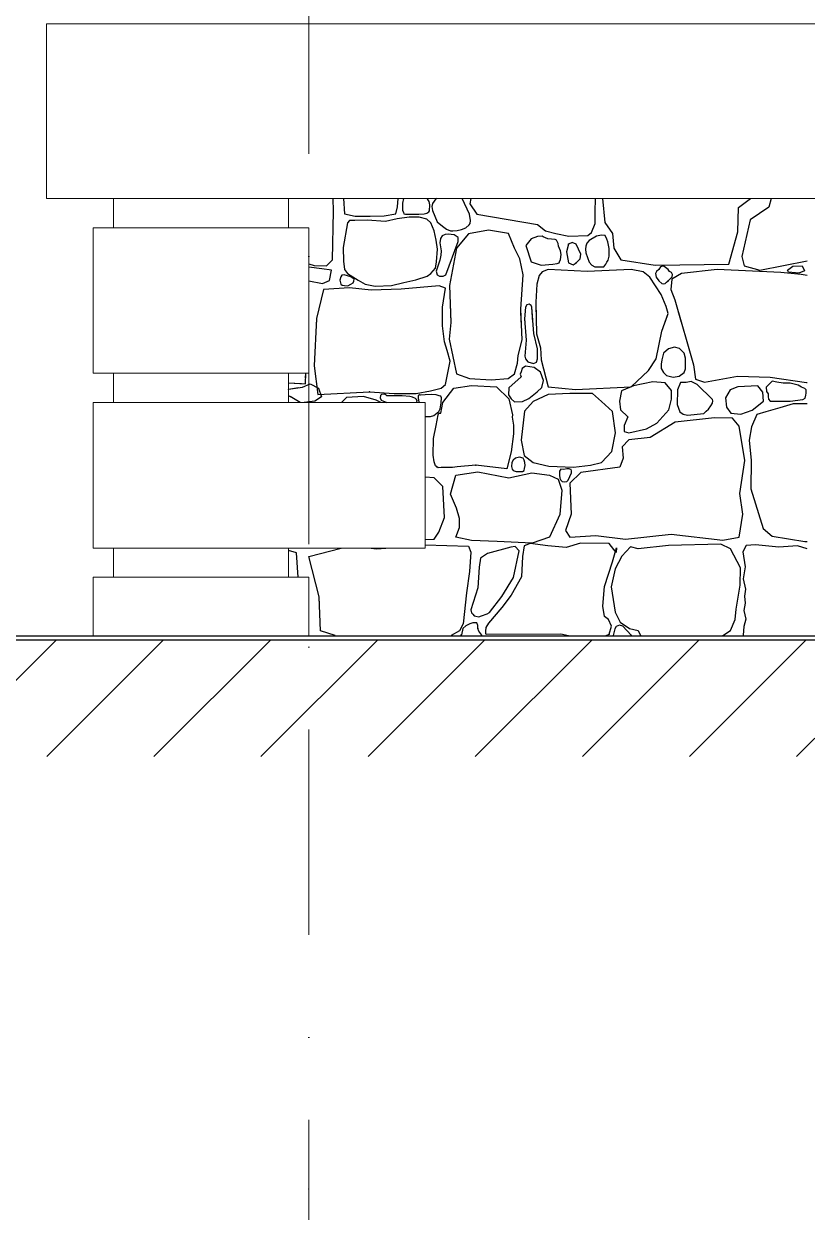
# Model space of a CAD drawing. Header units: feet. Extents: x -10410 to 374725, y -46422 to 88923.
# Drawn here: x 203711 to 205055, y -184 to 1856 of the extents above; entities that cross this region are included whole.
import ezdxf

# ---------------------------------------------------------------- set-up
doc = ezdxf.new("R2010")
doc.units = ezdxf.units.FT
doc.header["$MEASUREMENT"] = 0
doc.linetypes.add('Штрихпунктирная', pattern=[670.277762, 352.777767, -176.388884, 0, -141.111112])
for name, color, linetype, lineweight, true_color in [('2D - Общий_Ном._пера__118', 7, 'Continuous', 5, 0x573938), ('Конструктив - Стены Несущие_Ном._пера__87', 7, 'Continuous', 25, 0x6a6a6a), ('Местность - Рельеф_Ном._пера__93', 7, 'Continuous', 25, 0xa2a233), ('Элемент Модели - Оси_Ном._пера__94', 7, 'Continuous', 5, 0xdc4f00)]:
    doc.layers.add(name, color=color, linetype=linetype, lineweight=lineweight, true_color=true_color)
doc.layers.add('Интерьер - Мебель_Ном._пера__7', color=7, linetype='Continuous', lineweight=20)
doc.layers.add('Конструктив - Перекрытия_Ном._пера__1', color=7, linetype='Continuous', lineweight=20)

# ---------------------------------------------------------------- blocks, each defined once
blk = doc.blocks.new('*X14')
at = {"layer": 'Конструктив - Стены Несущие_Ном._пера__87', "linetype": 'Continuous'}
for p, q in [((204242, 1534.5), (204241.6, 1556.2)), ((204259.1, 1556.2), (204261.3, 1530)), ((204351.9, 1542), (204353, 1556.2)), ((204362.1, 1556.2), (204360.6, 1548.4)), ((204403.8, 1554.3), (204402.5, 1556.2)), ((204406.5, 1551.2), (204403.8, 1554.3)), ((204407.5, 1545.2), (204406.5, 1551.2)), ((204417.6, 1555.8), (204412.3, 1547.7)), ((204418.8, 1556.2), (204417.6, 1555.8)), ((204475.7, 1529.2), (204462.9, 1556.2)), ((204477.9, 1556.2), (204476, 1547.1)), ((204691.4, 1533.6), (204691.7, 1556.2)), ((204703.9, 1556.2), (204708.1, 1515.2)), ((204937, 1540.9), (204957.7, 1556.2)), ((204993.2, 1556.2), (204989.5, 1541.4)), ((204240.6, 1451), (204242, 1534.5)), ((204349.1, 1530), (204351.9, 1542)), ((204360.6, 1548.4), (204360.5, 1536.3)), ((204360.5, 1536.3), (204362, 1532.1)), ((204362, 1532.1), (204363, 1529.7)), ((204397.9, 1530), (204402.3, 1531)), ((204402.3, 1531), (204405.5, 1533.4)), ((204405.5, 1533.4), (204406.7, 1535.4)), ((204406.7, 1535.4), (204407.5, 1545.2)), ((204412.3, 1547.7), (204411.1, 1542.3)), ((204411.1, 1542.3), (204412, 1535.6)), ((204412, 1535.6), (204420.3, 1516.4)), ((204476, 1547.1), (204488.2, 1529.3)), ((204691, 1513.5), (204691.4, 1533.6)), ((204936, 1499.1), (204937, 1540.9)), ((204989.5, 1541.4), (204957.3, 1519.9)), ((204266.1, 1514.3), (204258.8, 1472.4)), ((204261.3, 1530), (204279.6, 1525.9)), ((204269.8, 1518.5), (204266.1, 1514.3)), ((204278.8, 1518.8), (204269.8, 1518.5)), ((204299.7, 1519.1), (204278.8, 1518.8)), ((204279.6, 1525.9), (204305.1, 1526.2)), ((204331.5, 1517.1), (204299.7, 1519.1)), ((204305.1, 1526.2), (204329.2, 1526.3)), ((204329.2, 1526.3), (204349.1, 1530)), ((204351.5, 1521.5), (204331.5, 1517.1)), ((204371.8, 1524.3), (204351.5, 1521.5)), ((204363, 1529.7), (204366, 1529.2)), ((204366, 1529.2), (204388.6, 1529.2)), ((204388.9, 1524), (204371.8, 1524.3)), ((204388.6, 1529.2), (204397.9, 1530)), ((204402.1, 1521.1), (204388.9, 1524)), ((204409.3, 1514.3), (204402.1, 1521.1)), ((204415.1, 1500.6), (204409.3, 1514.3)), ((204420.3, 1516.4), (204429.1, 1508.8)), ((204469, 1506), (204475, 1511)), ((204475, 1511), (204476.8, 1513.6)), ((204477.4, 1518.3), (204475.7, 1529.2)), ((204476.8, 1513.6), (204477.4, 1518.3)), ((204488.2, 1529.3), (204592.2, 1511.6)), ((204592.2, 1511.6), (204605.9, 1500.7)), ((204684.9, 1497.7), (204691, 1513.5)), ((204708.1, 1515.2), (204721, 1496.1)), ((204957.3, 1519.9), (204943.2, 1456.7)), ((204418.5, 1484.6), (204415.1, 1500.6)), ((204428.7, 1492.2), (204425.6, 1487.9)), ((204434, 1494.4), (204428.7, 1492.2)), ((204429.1, 1508.8), (204436.1, 1503.4)), ((204438.7, 1495), (204434, 1494.4)), ((204436.1, 1503.4), (204442.9, 1500.9)), ((204449.3, 1493.8), (204438.7, 1495)), ((204442.9, 1500.9), (204447.1, 1500.6)), ((204447.1, 1500.6), (204454.3, 1501.1)), ((204456.1, 1489.4), (204449.3, 1493.8)), ((204473.6, 1495.4), (204453, 1471.1)), ((204454.3, 1501.1), (204461.9, 1502.9)), ((204456.3, 1486.5), (204456.1, 1489.4)), ((204461.9, 1502.9), (204469, 1506)), ((204508.2, 1501.8), (204473.6, 1495.4)), ((204542.4, 1496.3), (204508.2, 1501.8)), ((204552.6, 1471.1), (204542.4, 1496.3)), ((204592.1, 1490.8), (204581.6, 1487.2)), ((204600.1, 1491.4), (204592.1, 1490.8)), ((204601.8, 1490.6), (204600.1, 1491.4)), ((204609.8, 1487.2), (204601.8, 1490.6)), ((204605.9, 1500.7), (204623.7, 1496.5)), ((204623.7, 1496.5), (204645.8, 1491.5)), ((204645.8, 1491.5), (204678.9, 1492.6)), ((204678.9, 1492.6), (204684.9, 1497.7)), ((204693.6, 1491.4), (204680.9, 1484)), ((204702.3, 1493.4), (204693.6, 1491.4)), ((204708.6, 1492.5), (204702.3, 1493.4)), ((204711.1, 1486.4), (204708.6, 1492.5)), ((204721, 1496.1), (204723.5, 1471.1)), ((204920.4, 1443.6), (204936, 1499.1)), ((204258.8, 1472.4), (204259.1, 1448.6)), ((204420.4, 1469.4), (204418.5, 1484.6)), ((204418.8, 1447.3), (204420.4, 1469.4)), ((204425.6, 1487.9), (204424.9, 1480.2)), ((204424.9, 1480.2), (204427.2, 1466.2)), ((204435.2, 1425.3), (204455.9, 1482.3)), ((204453, 1471.1), (204441.4, 1406.7)), ((204455.9, 1482.3), (204456.3, 1486.5)), ((204561.7, 1452.5), (204552.6, 1471.1)), ((204581.6, 1487.2), (204572.4, 1475.5)), ((204572.4, 1475.5), (204581.6, 1447.8)), ((204622.7, 1485.7), (204609.8, 1487.2)), ((204625.1, 1484.5), (204622.7, 1485.7)), ((204627.5, 1479), (204625.1, 1484.5)), ((204628.4, 1474.3), (204627.5, 1479)), ((204631.5, 1466.2), (204628.4, 1474.3)), ((204645.5, 1477.8), (204642.2, 1464.6)), ((204651.5, 1481), (204645.5, 1477.8)), ((204658.6, 1477.8), (204651.5, 1481)), ((204666.5, 1460.9), (204658.6, 1477.8)), ((204675.2, 1474.3), (204674.5, 1469.1)), ((204674.5, 1469.1), (204675.4, 1463.2)), ((204676.8, 1479.7), (204675.2, 1474.3)), ((204680.9, 1484), (204676.8, 1479.7)), ((204712.9, 1481.8), (204711.1, 1486.4)), ((204715, 1470.5), (204712.9, 1481.8)), ((204715.5, 1457.2), (204715, 1470.5)), ((204723.5, 1471.1), (204735.1, 1450.8)), ((204230.2, 1440.6), (204240.6, 1451)), ((204259.1, 1448.6), (204261.1, 1434.7)), ((204424.5, 1450.2), (204418.4, 1431.4)), ((204426.1, 1458.8), (204424.5, 1450.2)), ((204427.2, 1466.2), (204426.1, 1458.8)), ((204567.4, 1425.3), (204561.7, 1452.5)), ((204630.3, 1447.8), (204631.8, 1451.8)), ((204633.1, 1460.2), (204631.5, 1466.2)), ((204631.8, 1451.8), (204633.1, 1460.2)), ((204642.2, 1464.6), (204645.5, 1445.6)), ((204658.6, 1445.6), (204665.3, 1453)), ((204665.3, 1453), (204666.5, 1460.9)), ((204675.4, 1463.2), (204680.9, 1446.8)), ((204711.1, 1446.8), (204713.3, 1450.6)), ((204713.3, 1450.6), (204715.5, 1457.2)), ((204735.1, 1450.8), (204794.3, 1441.6)), ((204943.2, 1456.7), (204946.9, 1440.6)), ((204974.1, 1433.2), (205055.2, 1449.4)), ((204199.7, 1444.2), (204208.9, 1441.1)), ((204222.3, 1435.3), (204199.7, 1438.5)), ((204208.9, 1441.1), (204230.2, 1440.6)), ((204238.8, 1433.5), (204222.3, 1435.3)), ((204235, 1415.6), (204238.8, 1433.5)), ((204261.1, 1434.7), (204266.1, 1427.8)), ((204409.3, 1427.8), (204417.2, 1436.8)), ((204417.2, 1436.8), (204418.8, 1447.3)), ((204418.4, 1431.4), (204419.8, 1425)), ((204581.6, 1447.8), (204598.4, 1442.1)), ((204600.4, 1430.2), (204595.2, 1424.3)), ((204598.4, 1442.1), (204618.7, 1443.3)), ((204610.3, 1434.7), (204600.4, 1430.2)), ((204677.7, 1431), (204610.3, 1434.7)), ((204618.7, 1443.3), (204625.8, 1444.6)), ((204625.8, 1444.6), (204629.3, 1445.9)), ((204629.3, 1445.9), (204630.3, 1447.8)), ((204645.5, 1445.6), (204653.3, 1442.3)), ((204653.3, 1442.3), (204658.6, 1445.6)), ((204753.1, 1434.7), (204677.7, 1431)), ((204680.9, 1446.8), (204685.5, 1441.8)), ((204685.5, 1441.8), (204690.7, 1439)), ((204690.7, 1439), (204698.2, 1438.9)), ((204698.2, 1438.9), (204706.4, 1439.1)), ((204706.4, 1439.1), (204708.1, 1441.1)), ((204708.1, 1441.1), (204709.8, 1443.5)), ((204709.8, 1443.5), (204711.1, 1446.8)), ((204773.8, 1430.2), (204753.1, 1434.7)), ((204785.1, 1421.3), (204773.8, 1430.2)), ((204794.3, 1441.6), (204920.4, 1443.6)), ((204796.7, 1431), (204794.6, 1427.7)), ((204800.3, 1434.7), (204796.7, 1431)), ((204803.6, 1438.9), (204800.3, 1434.7)), ((204806.7, 1440.3), (204803.6, 1438.9)), ((204809.9, 1439.6), (204806.7, 1440.3)), ((204816.4, 1434.7), (204809.9, 1439.6)), ((204819.1, 1430.8), (204816.4, 1434.7)), ((204822, 1429.2), (204819.1, 1430.8)), ((204823.9, 1426), (204822, 1429.2)), ((204900.6, 1434.7), (204839.4, 1427.5)), ((205009.8, 1429.2), (204900.6, 1434.7)), ((204946.9, 1440.6), (204974.1, 1433.2)), ((205044.7, 1426), (205009.8, 1429.2)), ((205021.4, 1433), (205030.5, 1440.3)), ((205022.8, 1429.7), (205021.4, 1433)), ((205040.8, 1428.2), (205022.8, 1429.7)), ((205030.5, 1440.3), (205046.4, 1440.9)), ((205050.5, 1432.1), (205040.8, 1428.2)), ((205046.4, 1440.9), (205050.5, 1432.1)), ((204199.7, 1415.1), (204223.2, 1410.3)), ((204223.2, 1410.3), (204235, 1415.6)), ((204254.6, 1421.7), (204252.9, 1416.1)), ((204252.9, 1416.1), (204254.6, 1409.5)), ((204256.2, 1424.7), (204254.6, 1421.7)), ((204254.6, 1409.5), (204257, 1407.8)), ((204260.3, 1425.4), (204256.2, 1424.7)), ((204257, 1407.8), (204261, 1406.9)), ((204272, 1421.7), (204260.3, 1425.4)), ((204266.1, 1427.8), (204284.4, 1416.3)), ((204266.9, 1406.6), (204272, 1409.5)), ((204277.6, 1418), (204272, 1421.7)), ((204272, 1409.5), (204275.7, 1411.7)), ((204275.7, 1411.7), (204277.3, 1414.4)), ((204277.3, 1414.4), (204277.6, 1418)), ((204284.4, 1416.3), (204296.7, 1409.5)), ((204296.7, 1409.5), (204313.8, 1405.6)), ((204341.6, 1407.1), (204362.6, 1412.3)), ((204362.6, 1412.3), (204383.2, 1416.8)), ((204383.2, 1416.8), (204402.7, 1423.1)), ((204402.7, 1423.1), (204409.3, 1427.8)), ((204419.8, 1425), (204424, 1422.7)), ((204424, 1422.7), (204430.2, 1423)), ((204430.2, 1423), (204435.2, 1425.3)), ((204563.7, 1366.1), (204567.4, 1425.3)), ((204591, 1409.4), (204589.2, 1378.2)), ((204595.2, 1424.3), (204591, 1409.4)), ((204804.7, 1391.3), (204785.1, 1421.3)), ((204794.6, 1427.7), (204795.7, 1421.5)), ((204795.7, 1421.5), (204800.3, 1414.9)), ((204800.3, 1414.9), (204805.8, 1410.4)), ((204805.8, 1410.4), (204808.7, 1409.6)), ((204808.7, 1409.6), (204811.6, 1410.5)), ((204811.6, 1410.5), (204813.7, 1412.6)), ((204813.7, 1412.6), (204816.4, 1414.9)), ((204816.4, 1414.9), (204823.4, 1421.7)), ((204822.8, 1417.6), (204821.1, 1400)), ((204839.4, 1427.5), (204822.8, 1417.6)), ((204823.4, 1421.7), (204823.9, 1426)), ((205055.2, 1424.2), (205044.7, 1426)), ((204224.8, 1400.3), (204213.1, 1350.5)), ((204269.6, 1403), (204224.8, 1400.3)), ((204261, 1406.9), (204266.9, 1406.6)), ((204306.9, 1398.8), (204269.6, 1403)), ((204358.4, 1400.5), (204306.9, 1398.8)), ((204313.8, 1405.6), (204341.6, 1407.1)), ((204423.6, 1406.2), (204358.4, 1400.5)), ((204434.6, 1402.1), (204423.6, 1406.2)), ((204429.5, 1370), (204434.6, 1402.1)), ((204441.4, 1406.7), (204443.8, 1343.5)), ((204813.4, 1371), (204804.7, 1391.3)), ((204821.1, 1400), (204828.1, 1382.4)), ((204429, 1337.5), (204429.5, 1370)), ((204571.9, 1370), (204570.1, 1349.9)), ((204573.8, 1373.5), (204571.9, 1370)), ((204577.7, 1374.9), (204573.8, 1373.5)), ((204581.5, 1372.4), (204577.7, 1374.9)), ((204582.5, 1370), (204581.5, 1372.4)), ((204585.7, 1324.6), (204582.5, 1370)), ((204589.2, 1378.2), (204590.5, 1324)), ((204816.8, 1359.1), (204813.4, 1371)), ((204828.1, 1382.4), (204849.5, 1306.6)), ((204213.1, 1350.5), (204209.2, 1269.1)), ((204565.7, 1313.6), (204563.7, 1366.1)), ((204570.1, 1349.9), (204572.8, 1313.3)), ((204805.5, 1328.7), (204816.8, 1359.1)), ((204432.8, 1310.3), (204429, 1337.5)), ((204443.8, 1343.5), (204440.4, 1315)), ((204796, 1281.1), (204805.5, 1328.7)), ((204437, 1295.1), (204432.8, 1310.3)), ((204440.4, 1315), (204453, 1255.1)), ((204559, 1286.6), (204565.7, 1313.6)), ((204572.8, 1313.3), (204570.6, 1285.7)), ((204592.5, 1298.5), (204585.7, 1324.6)), ((204590.5, 1324), (204597.2, 1300.2)), ((204849.5, 1306.6), (204859.9, 1271)), ((204442.3, 1277.1), (204437, 1295.1)), ((204557.8, 1273.7), (204559, 1286.6)), ((204570.6, 1285.7), (204571.9, 1281.1)), ((204592.4, 1281.1), (204592.5, 1298.5)), ((204597.2, 1300.2), (204598.4, 1279.6)), ((204808.6, 1291), (204805.8, 1279.3)), ((204817.3, 1298.1), (204808.6, 1291)), ((204827.5, 1301), (204817.3, 1298.1)), ((204835.8, 1298.6), (204827.5, 1301)), ((204843.8, 1291), (204835.8, 1298.6)), ((204846.1, 1282.4), (204843.8, 1291)), ((204209.2, 1269.1), (204215.2, 1220.1)), ((204434.6, 1236.8), (204442.3, 1277.1)), ((204552.6, 1255.1), (204557.8, 1273.7)), ((204571.9, 1268.4), (204565.9, 1264.4)), ((204571.9, 1281.1), (204575.6, 1276)), ((204579.3, 1267.5), (204571.9, 1268.4)), ((204575.6, 1276), (204585.6, 1272.9)), ((204586.3, 1266.4), (204579.3, 1267.5)), ((204585.6, 1272.9), (204590.6, 1275.5)), ((204597.3, 1258.1), (204586.3, 1266.4)), ((204590.6, 1275.5), (204592.4, 1281.1)), ((204598.4, 1279.6), (204610.3, 1233.3)), ((204782.7, 1261), (204796, 1281.1)), ((204804.6, 1272), (204804.5, 1264.6)), ((204805.8, 1279.3), (204804.6, 1272)), ((204846.3, 1273), (204846.1, 1282.4)), ((204846.4, 1264), (204846.3, 1273)), ((204859.9, 1271), (204863.4, 1246.4)), ((204193.8, 1238.3), (204194.5, 1256.2)), ((204453, 1255.1), (204475.3, 1247.4)), ((204475.3, 1247.4), (204512.9, 1245.2)), ((204512.9, 1245.2), (204541.7, 1247.4)), ((204541.7, 1247.4), (204552.6, 1255.1)), ((204564, 1249.9), (204543.3, 1231.5)), ((204564, 1259), (204562.7, 1254.8)), ((204562.7, 1254.8), (204564, 1249.9)), ((204565.9, 1264.4), (204564, 1259)), ((204602.7, 1244.1), (204597.3, 1258.1)), ((204753.1, 1233.3), (204782.7, 1261)), ((204804.5, 1264.6), (204808.6, 1257.8)), ((204808.6, 1257.8), (204813.8, 1252.2)), ((204813.8, 1252.2), (204824.9, 1249.5)), ((204824.9, 1249.5), (204835.6, 1251.5)), ((204835.6, 1251.5), (204843.8, 1257.8)), ((204843.8, 1257.8), (204846.4, 1264)), ((204863.4, 1246.4), (204879, 1241.2)), ((204879, 1241.2), (204935.5, 1251.6)), ((204935.5, 1251.6), (204991.7, 1249.7)), ((204991.7, 1249.7), (205053.9, 1240.2)), ((204164.7, 1239.7), (204193.8, 1238.3)), ((204164.7, 1228.5), (204164.9, 1229)), ((204164.9, 1229), (204189.1, 1232.6)), ((204189.1, 1232.6), (204202.1, 1238)), ((204202.1, 1238), (204216.6, 1230.8)), ((204215.2, 1220.1), (204303.9, 1224.6)), ((204216.6, 1230.8), (204221.3, 1216)), ((204303.9, 1224.6), (204346.1, 1221.4)), ((204383.8, 1221.4), (204408.8, 1226.4)), ((204408.8, 1226.4), (204427, 1230.8)), ((204427, 1230.8), (204434.6, 1236.8)), ((204429.9, 1205.9), (204448.8, 1230.6)), ((204448.8, 1230.6), (204478.8, 1235.3)), ((204478.8, 1235.3), (204521.9, 1233.3)), ((204521.9, 1233.3), (204542.8, 1212.3)), ((204543.3, 1231.5), (204542.7, 1219.3)), ((204577.2, 1212.9), (204591.9, 1224.2)), ((204591.9, 1224.2), (204599.9, 1232)), ((204599.9, 1232), (204602.7, 1244.1)), ((204610.3, 1233.3), (204657.6, 1228.4)), ((204657.6, 1228.4), (204753.1, 1233.3)), ((204736.6, 1226.4), (204732.9, 1208.4)), ((204757.2, 1234.5), (204736.6, 1226.4)), ((204790.1, 1241.5), (204757.2, 1234.5)), ((204811.2, 1239.7), (204790.1, 1241.5)), ((204822.3, 1226.9), (204811.2, 1239.7)), ((204822, 1212), (204822.3, 1226.9)), ((204832.3, 1228.1), (204832, 1202.6)), ((204837.9, 1240.5), (204832.3, 1228.1)), ((204847.6, 1240.2), (204837.9, 1240.5)), ((204856.3, 1242.4), (204847.6, 1240.2)), ((204866.6, 1237.3), (204856.3, 1242.4)), ((204892.4, 1211.5), (204866.6, 1237.3)), ((204923.1, 1227.6), (204914.8, 1214.2)), ((204936, 1233.1), (204923.1, 1227.6)), ((204970.7, 1234.5), (204936, 1233.1)), ((204978.8, 1223.9), (204970.7, 1234.5)), ((204991.7, 1239.5), (204984.8, 1232.3)), ((204984.8, 1232.3), (204985.4, 1225.2)), ((204985.4, 1225.2), (204988.3, 1221.1)), ((204995.3, 1242.9), (204991.7, 1239.5)), ((205003.1, 1241.1), (204995.3, 1242.9)), ((205013.8, 1239.3), (205003.1, 1241.1)), ((205025.9, 1239.5), (205013.8, 1239.3)), ((205039.6, 1235.9), (205025.9, 1239.5)), ((205045.5, 1232.6), (205039.6, 1235.9)), ((205051.1, 1229.9), (205045.5, 1232.6)), ((205053.2, 1227.6), (205051.1, 1229.9)), ((205053.2, 1222.4), (205053.2, 1227.6)), ((205053.9, 1240.2), (205055.2, 1240.2)), ((204170.7, 1214.9), (204164.7, 1217.4)), ((204184.8, 1206.2), (204170.7, 1214.9)), ((204210.1, 1208.4), (204191.7, 1206.2)), ((204221.3, 1216), (204210.1, 1208.4)), ((204264.6, 1214.6), (204255.8, 1206.2)), ((204293.7, 1216.2), (204264.6, 1214.6)), ((204315.5, 1210.3), (204293.7, 1216.2)), ((204323.5, 1206.2), (204315.5, 1210.3)), ((204322.9, 1218.1), (204322.3, 1214.1)), ((204322.3, 1214.1), (204324, 1210.3)), ((204324.7, 1220.1), (204322.9, 1218.1)), ((204324, 1210.3), (204333.8, 1206.2)), ((204328.3, 1220.4), (204324.7, 1220.1)), ((204330.9, 1219.9), (204328.3, 1220.4)), ((204332.8, 1219), (204330.9, 1219.9)), ((204333.9, 1217.8), (204332.8, 1219)), ((204340.3, 1217.3), (204333.9, 1217.8)), ((204360.2, 1217.4), (204340.3, 1217.3)), ((204346.1, 1221.4), (204383.8, 1221.4)), ((204373, 1216.2), (204360.2, 1217.4)), ((204378, 1215.4), (204373, 1216.2)), ((204382.6, 1213.2), (204378, 1215.4)), ((204384.4, 1211.5), (204382.6, 1213.2)), ((204385.5, 1209.3), (204384.4, 1211.5)), ((204385.2, 1206.2), (204385.3, 1206.8)), ((204385.3, 1206.8), (204385.5, 1209.3)), ((204387.7, 1217.4), (204387.4, 1213.6)), ((204387.4, 1213.6), (204388.6, 1207.5)), ((204389.5, 1219.2), (204387.7, 1217.4)), ((204388.6, 1207.5), (204388.5, 1206.2)), ((204391.7, 1218.9), (204389.5, 1219.2)), ((204399.7, 1219.5), (204391.7, 1218.9)), ((204410.9, 1220), (204399.7, 1219.5)), ((204418.2, 1219.3), (204410.9, 1220)), ((204423.6, 1217.4), (204418.2, 1219.3)), ((204426.1, 1217), (204423.6, 1217.4)), ((204425.3, 1195.4), (204426.9, 1205.4)), ((204427.3, 1214.4), (204426.1, 1217)), ((204426.1, 1188), (204429.9, 1205.9)), ((204426.9, 1205.4), (204427.3, 1214.4)), ((204542.7, 1219.3), (204547, 1212.7)), ((204542.8, 1212.3), (204549.2, 1184.9)), ((204547, 1212.7), (204552.9, 1207)), ((204552.9, 1207), (204566.7, 1208)), ((204566.7, 1208), (204577.2, 1212.9)), ((204585, 1208), (204569.9, 1191)), ((204610.3, 1219.7), (204585, 1208)), ((204647.9, 1221.7), (204610.3, 1219.7)), ((204686.6, 1221.4), (204647.9, 1221.7)), ((204701.9, 1208), (204686.6, 1221.4)), ((204721.2, 1190.7), (204701.9, 1208)), ((204732.9, 1208.4), (204734.9, 1193.4)), ((204817.7, 1193.6), (204822, 1212)), ((204889.9, 1200.5), (204892.7, 1204.7)), ((204893.4, 1208.9), (204892.4, 1211.5)), ((204892.7, 1204.7), (204893.4, 1208.9)), ((204914.8, 1214.2), (204916.4, 1198.1)), ((204961, 1192.9), (204980.2, 1208.3)), ((204980.2, 1208.3), (204978.8, 1223.9)), ((204988.3, 1221.1), (204988.1, 1216.7)), ((204988.1, 1216.7), (204988.7, 1211.6)), ((204988.7, 1211.6), (204991.7, 1208.3)), ((204991.7, 1208.3), (205025.9, 1208.3)), ((205031.1, 1204.1), (205008.3, 1197.1)), ((205025.9, 1208.3), (205047.7, 1211)), ((205054.1, 1204.1), (205031.1, 1204.1)), ((205047.7, 1211), (205051.6, 1213.6)), ((205051.6, 1213.6), (205052.7, 1218.5)), ((205052.7, 1218.5), (205053.2, 1222.4)), ((205055.2, 1204.1), (205054.1, 1204.1)), ((204408.4, 1182.1), (204414.5, 1183.9)), ((204414.5, 1183.9), (204422.9, 1190.5)), ((204418.5, 1166.6), (204422, 1184.9)), ((204422, 1184.9), (204423.1, 1187.7)), ((204422.9, 1190.5), (204425.3, 1195.4)), ((204423.1, 1187.7), (204426.1, 1188)), ((204549.2, 1184.9), (204548.7, 1181.1)), ((204569.9, 1191), (204564, 1141.7)), ((204726.4, 1153.8), (204721.2, 1190.7)), ((204734.9, 1193.4), (204747.2, 1181.3)), ((204797.3, 1170.9), (204817.7, 1193.6)), ((204832, 1202.6), (204836.5, 1190.1)), ((204836.5, 1190.1), (204842.2, 1185.9)), ((204842.2, 1185.9), (204850, 1184.5)), ((204850, 1184.5), (204877.8, 1187.2)), ((204877.8, 1187.2), (204881.6, 1191.4)), ((204881.5, 1191.2), (204885.7, 1194.9)), ((204885.7, 1194.9), (204889.9, 1200.5)), ((204916.4, 1198.1), (204924.3, 1188)), ((204924.3, 1188), (204941.4, 1186.2)), ((204941.4, 1186.2), (204961, 1192.9)), ((204968.9, 1185.6), (204959.8, 1164.1)), ((204984.3, 1190.2), (204968.9, 1185.6)), ((205008.3, 1197.1), (204984.3, 1190.2)), ((204399.7, 1181.9), (204408.4, 1182.1)), ((204413.9, 1144.6), (204418.5, 1166.6)), ((204548.7, 1181.1), (204551.1, 1167)), ((204551.1, 1167), (204551.3, 1152.2)), ((204747.2, 1181.3), (204741.1, 1166.7)), ((204741.1, 1166.7), (204741.3, 1156.3)), ((204779.4, 1160.7), (204797.3, 1170.9)), ((204828.7, 1172.4), (204785.4, 1146.1)), ((204896.1, 1179.8), (204828.7, 1172.4)), ((204927.1, 1179.3), (204896.1, 1179.8)), ((204938.5, 1165.5), (204927.1, 1179.3)), ((204948.1, 1106.5), (204938.5, 1165.5)), ((204959.8, 1164.1), (204955.3, 1141.5)), ((204413.1, 1115.7), (204413.9, 1144.6)), ((204551.3, 1152.2), (204546.8, 1121.3)), ((204719.8, 1122.3), (204726.4, 1153.8)), ((204741.3, 1156.3), (204749.2, 1154.1)), ((204749.2, 1154.1), (204779.4, 1160.7)), ((204785.4, 1146.1), (204749.2, 1141.9)), ((204564, 1141.7), (204569.2, 1115.2)), ((204701.9, 1103), (204719.8, 1122.3)), ((204749.2, 1141.9), (204737.6, 1130)), ((204737.6, 1130), (204739.3, 1110.7)), ((204955.3, 1141.5), (204959.2, 1106.7)), ((204414.8, 1104), (204413.1, 1115.7)), ((204417.1, 1097.7), (204414.8, 1104)), ((204546.8, 1121.3), (204539.6, 1092.3)), ((204548.3, 1102.9), (204547.8, 1096.5)), ((204550.6, 1107), (204548.3, 1102.9)), ((204554.5, 1110.6), (204550.6, 1107)), ((204561.2, 1112.1), (204554.5, 1110.6)), ((204567.8, 1110.5), (204561.2, 1112.1)), ((204569.2, 1107), (204567.8, 1110.5)), ((204569.2, 1115.2), (204585, 1103)), ((204570.7, 1103.2), (204569.2, 1107)), ((204570.9, 1097.9), (204570.7, 1103.2)), ((204585, 1103), (204612, 1096.6)), ((204683.3, 1098.8), (204701.9, 1103)), ((204739.3, 1110.7), (204733.6, 1095.1)), ((204939.4, 1050), (204948.1, 1106.5)), ((204959.2, 1106.7), (204958.3, 1058.2)), ((204419.6, 1095.6), (204417.1, 1097.7)), ((204421.6, 1094.2), (204419.6, 1095.6)), ((204426.7, 1094.7), (204421.6, 1094.2)), ((204446.6, 1094.5), (204426.7, 1094.7)), ((204443.1, 1048.8), (204452.3, 1081.5)), ((204454.6, 1095.7), (204446.6, 1094.5)), ((204452.3, 1081.5), (204489.7, 1087.4)), ((204486.6, 1098.4), (204454.6, 1095.7)), ((204539.6, 1092.3), (204486.6, 1098.4)), ((204489.7, 1087.4), (204543.2, 1077)), ((204543.2, 1077), (204582.5, 1085.2)), ((204547.8, 1096.5), (204548.7, 1091.6)), ((204548.7, 1091.6), (204550.6, 1089.4)), ((204550.6, 1089.4), (204555.9, 1087.6)), ((204555.9, 1087.6), (204562.2, 1087.5)), ((204562.2, 1087.5), (204566.3, 1087.9)), ((204566.3, 1087.9), (204569.2, 1089.4)), ((204569.2, 1089.4), (204570.1, 1092.7)), ((204570.1, 1092.7), (204570.9, 1097.9)), ((204582.5, 1085.2), (204613, 1081.5)), ((204612, 1096.6), (204653.9, 1095.4)), ((204613, 1081.5), (204627.6, 1074.8)), ((204632.1, 1091.6), (204629.8, 1088.2)), ((204629.8, 1088.2), (204630.1, 1081.5)), ((204630.1, 1081.5), (204630.6, 1076.3)), ((204637.5, 1091.2), (204632.1, 1091.6)), ((204642.6, 1092.3), (204637.5, 1091.2)), ((204646.7, 1092.1), (204642.6, 1092.3)), ((204644.9, 1072.6), (204650.7, 1085.5)), ((204648, 1091.6), (204646.7, 1092.1)), ((204666.8, 1085.9), (204647.9, 1067.6)), ((204650, 1091.3), (204648, 1091.6)), ((204650.6, 1088.9), (204650, 1091.3)), ((204650.7, 1085.5), (204650.6, 1088.9)), ((204653.9, 1095.4), (204683.3, 1098.8)), ((204733.6, 1095.1), (204666.8, 1085.9)), ((204414.9, 1077), (204399.7, 1078.1)), ((204429.7, 1062.2), (204414.9, 1077)), ((204432.9, 1008.9), (204429.7, 1062.2)), ((204627.6, 1074.8), (204634.1, 1055.7)), ((204630.6, 1076.3), (204632.1, 1072.6)), ((204632.1, 1072.6), (204634.8, 1070.7)), ((204634.8, 1070.7), (204638.9, 1069.8)), ((204638.9, 1069.8), (204642.7, 1070.4)), ((204642.7, 1070.4), (204644.9, 1072.6)), ((204647.9, 1067.6), (204650.2, 1014.6)), ((204453, 1024.8), (204443.1, 1048.8)), ((204634.1, 1055.7), (204630.8, 1014.1)), ((204944.6, 1014.6), (204939.4, 1050)), ((204958.3, 1058.2), (204979.8, 989.6)), ((204458.2, 1007.2), (204453, 1024.8)), ((204422.8, 983.4), (204432.9, 1008.9)), ((204458.5, 991.8), (204458.2, 1007.2)), ((204630.8, 1014.1), (204613, 974.7)), ((204650.2, 1014.6), (204640.3, 986.4)), ((204938.5, 974.7), (204944.6, 1014.6)), ((204414.9, 971.5), (204422.8, 983.4)), ((204452.3, 974.7), (204458.5, 991.8)), ((204640.3, 986.4), (204647.9, 974.7)), ((204743.3, 971.5), (204821.6, 980.4)), ((204821.6, 980.4), (204910.2, 969.8)), ((204979.8, 989.6), (204995.2, 976.7)), ((204399.7, 971.2), (204414.9, 971.5)), ((204399.7, 961.6), (204399.7, 961.6)), ((204399.7, 961.6), (204473.8, 959.4)), ((204478.8, 969), (204452.3, 974.7)), ((204473.8, 959.4), (204477.7, 949.5)), ((204523.1, 967.3), (204478.8, 969)), ((204583, 964.8), (204523.1, 967.3)), ((204553.8, 958.9), (204546.4, 957.9)), ((204560.8, 951.5), (204553.8, 958.9)), ((204569.2, 960.1), (204566.4, 942)), ((204579.6, 964.1), (204569.2, 960.1)), ((204609.8, 960.1), (204579.6, 964.1)), ((204613, 974.7), (204583, 964.8)), ((204641.5, 957.1), (204609.8, 960.1)), ((204666.3, 964.8), (204641.5, 957.1)), ((204647.9, 974.7), (204692.3, 978)), ((204715.3, 964.1), (204666.3, 964.8)), ((204692.3, 978), (204743.3, 971.5)), ((204727.4, 948.5), (204715.3, 964.1)), ((204817.3, 960.6), (204765.1, 954.9)), ((204907, 962.8), (204817.3, 960.6)), ((204923.6, 954.9), (204907, 962.8)), ((204910.2, 969.8), (204938.5, 974.7)), ((204950.6, 960.4), (204944.6, 949.9)), ((204966.2, 961.9), (204950.6, 960.4)), ((205006.6, 957.6), (204966.2, 961.9)), ((204995.2, 976.7), (205051.2, 967.3)), ((205038.3, 960.1), (205006.6, 957.6)), ((205055.2, 955), (205038.3, 960.1)), ((205051.2, 967.3), (205055.2, 967.8)), ((204178.8, 948), (204164.7, 952.2)), ((204181.4, 906.2), (204178.8, 948)), ((204199.7, 941.7), (204255.3, 956.2)), ((204217.4, 872.3), (204199.7, 941.7)), ((204307, 956.2), (204315.7, 954.9)), ((204315.7, 954.9), (204332.1, 956.2)), ((204477.7, 949.5), (204475.5, 916)), ((204494.4, 938.8), (204491.9, 923.7)), ((204506.7, 947.2), (204494.4, 938.8)), ((204546.4, 957.9), (204506.7, 947.2)), ((204551.1, 905.9), (204560.8, 951.5)), ((204566.4, 942), (204565, 906.9)), ((204721, 932.4), (204727.7, 956.4)), ((204737.3, 942.3), (204725.5, 920.7)), ((204727.7, 956.4), (204727.4, 948.5)), ((204751.7, 958.6), (204737.3, 942.3)), ((204765.1, 954.9), (204751.7, 958.6)), ((204940.7, 922.2), (204923.6, 954.9)), ((204944.6, 949.9), (204948.6, 923.8)), ((204491.9, 923.7), (204489.9, 887.8)), ((204707.4, 890.3), (204721, 932.4)), ((204725.5, 920.7), (204718.8, 889.8)), ((204939.9, 892.5), (204940.7, 922.2)), ((204948.6, 923.8), (204945.3, 903.3)), ((204475.5, 916), (204470.5, 879.4)), ((204531, 872.9), (204551.1, 905.9)), ((204565, 906.9), (204546.9, 875.2)), ((204945.3, 903.3), (204949.3, 885.8)), ((204470.5, 879.4), (204464.9, 826.4)), ((204489.9, 887.8), (204477.9, 850.4)), ((204704.4, 856.3), (204707.4, 890.3)), ((204718.8, 889.8), (204725.7, 846.4)), ((204933.5, 851.1), (204939.9, 892.5)), ((204949.3, 885.8), (204947.4, 873.7)), ((204219.7, 814.3), (204217.4, 872.3)), ((204510, 845.9), (204531, 872.9)), ((204546.9, 875.2), (204531, 854.4)), ((204948.5, 861.8), (204946.3, 849.3)), ((204947.4, 873.7), (204948.5, 861.8)), ((204477.9, 850.4), (204479.2, 845.1)), ((204479.2, 845.1), (204481.2, 843)), ((204481.2, 843), (204483.5, 840)), ((204483.5, 840), (204486.3, 839.4)), ((204486.3, 839.4), (204491.8, 838.4)), ((204491.8, 838.4), (204496.4, 839.7)), ((204496.4, 839.7), (204506.1, 843.1)), ((204506.1, 843.1), (204510, 845.9)), ((204531, 854.4), (204508, 827.6)), ((204707.1, 839), (204704.4, 856.3)), ((204714.1, 833.6), (204707.1, 839)), ((204725.7, 846.4), (204734.1, 829.1)), ((204931.5, 833.8), (204933.5, 851.1)), ((204946.3, 849.3), (204949.7, 834.1)), ((204464.9, 826.4), (204458.2, 814)), ((204464.4, 818.4), (204461.9, 807.6)), ((204469, 822.8), (204464.4, 818.4)), ((204476.1, 826), (204469, 822.8)), ((204481.3, 828.2), (204476.1, 826)), ((204487.9, 828.1), (204481.3, 828.2)), ((204490, 823.2), (204487.9, 828.1)), ((204489.7, 818.4), (204490, 823.2)), ((204491.4, 813.5), (204489.7, 818.4)), ((204503.5, 820.1), (204503, 813.8)), ((204508, 827.6), (204503.5, 820.1)), ((204719.3, 822.2), (204714.1, 833.6)), ((204715.3, 808.5), (204719.3, 822.2)), ((204725.1, 817.9), (204722.1, 806.2)), ((204727.3, 821.7), (204725.1, 817.9)), ((204733.3, 823.8), (204727.3, 821.7)), ((204738.5, 822.2), (204733.3, 823.8)), ((204734.1, 829.1), (204750.2, 818.4)), ((204753.1, 806.9), (204738.5, 822.2)), ((204750.2, 818.4), (204765.1, 814.5)), ((204923.6, 814.5), (204931.5, 833.8)), ((204946.2, 821.8), (204945.1, 806.6)), ((204949.7, 834.1), (204946.2, 821.8)), ((204245.2, 806.2), (204219.7, 814.3)), ((204458.2, 814), (204444.1, 806.2)), ((204461.9, 807.6), (204460.2, 806.2)), ((204496.6, 806.6), (204491.4, 813.5)), ((204496.7, 806.2), (204496.6, 806.6)), ((204503, 813.8), (204502.9, 808.9)), ((204502.9, 808.9), (204505.5, 808.5)), ((204505.5, 808.5), (204632.3, 808.8)), ((204632.3, 808.8), (204645.6, 806.2)), ((204710.1, 806.2), (204715.3, 808.5)), ((204754, 806.2), (204753.1, 806.9)), ((204765.1, 814.5), (204769.1, 806.2)), ((204910.2, 806.2), (204923.6, 814.5)), ((204945.1, 806.6), (204945.1, 806.2))]:
    blk.add_line(p, q, dxfattribs=at)
for p in [(204645.5, 1477.8), (204658.6, 1445.6), (204816.4, 1414.9), (204303.9, 1224.6), (204419.6, 1095.6), (204419.6, 1095.6), (204486.6, 1098.4), (204489.7, 818.4), (204715.3, 808.5)]:
    blk.add_point(p, dxfattribs=at)
blk = doc.blocks.new('Штриховка_7', base_point=(0, 0))
at = {"layer": 'Конструктив - Стены Несущие_Ном._пера__87', "linetype": 'Continuous'}
blk.add_blockref('*X14', (0, 0), dxfattribs=at)
blk = doc.blocks.new('*X18')
at = {"layer": 'Конструктив - Стены Несущие_Ном._пера__87', "linetype": 'Continuous'}
for p, q in [((204194.1, 1248.4), (204194.5, 1256.2)), ((204164.7, 1239.7), (204187.2, 1238.6)), ((204164.7, 1228.5), (204164.9, 1229)), ((204164.9, 1229), (204182.3, 1231.6)), ((204170.5, 1215), (204164.7, 1217.4))]:
    blk.add_line(p, q, dxfattribs=at)
blk = doc.blocks.new('Штриховка_9', base_point=(0, 0))
at = {"layer": 'Конструктив - Стены Несущие_Ном._пера__87', "linetype": 'Continuous'}
blk.add_blockref('*X18', (0, 0), dxfattribs=at)
blk = doc.blocks.new('*X20')
at = {"layer": 'Конструктив - Стены Несущие_Ном._пера__87', "linetype": 'Continuous'}
for p, q in [((204242, 1534.5), (204241.6, 1556.2)), ((204259.1, 1556.2), (204261.3, 1530)), ((204351.9, 1542), (204353, 1556.2)), ((204362.1, 1556.2), (204360.6, 1548.4)), ((204403.8, 1554.3), (204402.5, 1556.2)), ((204406.5, 1551.2), (204403.8, 1554.3)), ((204407.5, 1545.2), (204406.5, 1551.2)), ((204417.6, 1555.8), (204412.3, 1547.7)), ((204418.8, 1556.2), (204417.6, 1555.8)), ((204475.7, 1529.2), (204462.9, 1556.2)), ((204477.9, 1556.2), (204476, 1547.1)), ((204691.4, 1533.6), (204691.7, 1556.2)), ((204703.9, 1556.2), (204708.1, 1515.2)), ((204937, 1540.9), (204957.7, 1556.2)), ((204993.2, 1556.2), (204989.5, 1541.4)), ((204240.6, 1451), (204242, 1534.5)), ((204349.1, 1530), (204351.9, 1542)), ((204360.6, 1548.4), (204360.5, 1536.3)), ((204360.5, 1536.3), (204362, 1532.1)), ((204362, 1532.1), (204363, 1529.7)), ((204397.9, 1530), (204402.3, 1531)), ((204402.3, 1531), (204405.5, 1533.4)), ((204405.5, 1533.4), (204406.7, 1535.4)), ((204406.7, 1535.4), (204407.5, 1545.2)), ((204412.3, 1547.7), (204411.1, 1542.3)), ((204411.1, 1542.3), (204412, 1535.6)), ((204412, 1535.6), (204420.3, 1516.4)), ((204476, 1547.1), (204488.2, 1529.3)), ((204691, 1513.5), (204691.4, 1533.6)), ((204936, 1499.1), (204937, 1540.9)), ((204989.5, 1541.4), (204957.3, 1519.9)), ((204266.1, 1514.3), (204258.8, 1472.4)), ((204261.3, 1530), (204279.6, 1525.9)), ((204269.8, 1518.5), (204266.1, 1514.3)), ((204278.8, 1518.8), (204269.8, 1518.5)), ((204299.7, 1519.1), (204278.8, 1518.8)), ((204279.6, 1525.9), (204305.1, 1526.2)), ((204331.5, 1517.1), (204299.7, 1519.1)), ((204305.1, 1526.2), (204329.2, 1526.3)), ((204329.2, 1526.3), (204349.1, 1530)), ((204351.5, 1521.5), (204331.5, 1517.1)), ((204371.8, 1524.3), (204351.5, 1521.5)), ((204363, 1529.7), (204366, 1529.2)), ((204366, 1529.2), (204388.6, 1529.2)), ((204388.9, 1524), (204371.8, 1524.3)), ((204388.6, 1529.2), (204397.9, 1530)), ((204402.1, 1521.1), (204388.9, 1524)), ((204409.3, 1514.3), (204402.1, 1521.1)), ((204415.1, 1500.6), (204409.3, 1514.3)), ((204420.3, 1516.4), (204429.1, 1508.8)), ((204469, 1506), (204475, 1511)), ((204475, 1511), (204476.8, 1513.6)), ((204477.4, 1518.3), (204475.7, 1529.2)), ((204476.8, 1513.6), (204477.4, 1518.3)), ((204488.2, 1529.3), (204592.2, 1511.6)), ((204592.2, 1511.6), (204605.9, 1500.7)), ((204684.9, 1497.7), (204691, 1513.5)), ((204708.1, 1515.2), (204721, 1496.1)), ((204957.3, 1519.9), (204943.2, 1456.7)), ((204418.5, 1484.6), (204415.1, 1500.6)), ((204428.7, 1492.2), (204425.6, 1487.9)), ((204434, 1494.4), (204428.7, 1492.2)), ((204429.1, 1508.8), (204436.1, 1503.4)), ((204438.7, 1495), (204434, 1494.4)), ((204436.1, 1503.4), (204442.9, 1500.9)), ((204449.3, 1493.8), (204438.7, 1495)), ((204442.9, 1500.9), (204447.1, 1500.6)), ((204447.1, 1500.6), (204454.3, 1501.1)), ((204456.1, 1489.4), (204449.3, 1493.8)), ((204473.6, 1495.4), (204453, 1471.1)), ((204454.3, 1501.1), (204461.9, 1502.9)), ((204456.3, 1486.5), (204456.1, 1489.4)), ((204461.9, 1502.9), (204469, 1506)), ((204508.2, 1501.8), (204473.6, 1495.4)), ((204542.4, 1496.3), (204508.2, 1501.8)), ((204552.6, 1471.1), (204542.4, 1496.3)), ((204592.1, 1490.8), (204581.6, 1487.2)), ((204600.1, 1491.4), (204592.1, 1490.8)), ((204601.8, 1490.6), (204600.1, 1491.4)), ((204609.8, 1487.2), (204601.8, 1490.6)), ((204605.9, 1500.7), (204623.7, 1496.5)), ((204623.7, 1496.5), (204645.8, 1491.5)), ((204645.8, 1491.5), (204678.9, 1492.6)), ((204678.9, 1492.6), (204684.9, 1497.7)), ((204693.6, 1491.4), (204680.9, 1484)), ((204702.3, 1493.4), (204693.6, 1491.4)), ((204708.6, 1492.5), (204702.3, 1493.4)), ((204711.1, 1486.4), (204708.6, 1492.5)), ((204721, 1496.1), (204723.5, 1471.1)), ((204920.4, 1443.6), (204936, 1499.1)), ((204258.8, 1472.4), (204259.1, 1448.6)), ((204420.4, 1469.4), (204418.5, 1484.6)), ((204418.8, 1447.3), (204420.4, 1469.4)), ((204425.6, 1487.9), (204424.9, 1480.2)), ((204424.9, 1480.2), (204427.2, 1466.2)), ((204435.2, 1425.3), (204455.9, 1482.3)), ((204453, 1471.1), (204441.4, 1406.7)), ((204455.9, 1482.3), (204456.3, 1486.5)), ((204561.7, 1452.5), (204552.6, 1471.1)), ((204581.6, 1487.2), (204572.4, 1475.5)), ((204572.4, 1475.5), (204581.6, 1447.8)), ((204622.7, 1485.7), (204609.8, 1487.2)), ((204625.1, 1484.5), (204622.7, 1485.7)), ((204627.5, 1479), (204625.1, 1484.5)), ((204628.4, 1474.3), (204627.5, 1479)), ((204631.5, 1466.2), (204628.4, 1474.3)), ((204645.5, 1477.8), (204642.2, 1464.6)), ((204651.5, 1481), (204645.5, 1477.8)), ((204658.6, 1477.8), (204651.5, 1481)), ((204666.5, 1460.9), (204658.6, 1477.8)), ((204675.2, 1474.3), (204674.5, 1469.1)), ((204674.5, 1469.1), (204675.4, 1463.2)), ((204676.8, 1479.7), (204675.2, 1474.3)), ((204680.9, 1484), (204676.8, 1479.7)), ((204712.9, 1481.8), (204711.1, 1486.4)), ((204715, 1470.5), (204712.9, 1481.8)), ((204715.5, 1457.2), (204715, 1470.5)), ((204723.5, 1471.1), (204735.1, 1450.8)), ((204230.2, 1440.6), (204240.6, 1451)), ((204259.1, 1448.6), (204261.1, 1434.7)), ((204424.5, 1450.2), (204418.4, 1431.4)), ((204426.1, 1458.8), (204424.5, 1450.2)), ((204427.2, 1466.2), (204426.1, 1458.8)), ((204567.4, 1425.3), (204561.7, 1452.5)), ((204630.3, 1447.8), (204631.8, 1451.8)), ((204633.1, 1460.2), (204631.5, 1466.2)), ((204631.8, 1451.8), (204633.1, 1460.2)), ((204642.2, 1464.6), (204645.5, 1445.6)), ((204658.6, 1445.6), (204665.3, 1453)), ((204665.3, 1453), (204666.5, 1460.9)), ((204675.4, 1463.2), (204680.9, 1446.8)), ((204711.1, 1446.8), (204713.3, 1450.6)), ((204713.3, 1450.6), (204715.5, 1457.2)), ((204735.1, 1450.8), (204794.3, 1441.6)), ((204943.2, 1456.7), (204946.9, 1440.6)), ((204974.1, 1433.2), (205055.2, 1449.4)), ((204199.7, 1444.2), (204208.9, 1441.1)), ((204222.3, 1435.3), (204199.7, 1438.5)), ((204208.9, 1441.1), (204230.2, 1440.6)), ((204238.8, 1433.5), (204222.3, 1435.3)), ((204235, 1415.6), (204238.8, 1433.5)), ((204261.1, 1434.7), (204266.1, 1427.8)), ((204409.3, 1427.8), (204417.2, 1436.8)), ((204417.2, 1436.8), (204418.8, 1447.3)), ((204418.4, 1431.4), (204419.8, 1425)), ((204581.6, 1447.8), (204598.4, 1442.1)), ((204600.4, 1430.2), (204595.2, 1424.3)), ((204598.4, 1442.1), (204618.7, 1443.3)), ((204610.3, 1434.7), (204600.4, 1430.2)), ((204677.7, 1431), (204610.3, 1434.7)), ((204618.7, 1443.3), (204625.8, 1444.6)), ((204625.8, 1444.6), (204629.3, 1445.9)), ((204629.3, 1445.9), (204630.3, 1447.8)), ((204645.5, 1445.6), (204653.3, 1442.3)), ((204653.3, 1442.3), (204658.6, 1445.6)), ((204753.1, 1434.7), (204677.7, 1431)), ((204680.9, 1446.8), (204685.5, 1441.8)), ((204685.5, 1441.8), (204690.7, 1439)), ((204690.7, 1439), (204698.2, 1438.9)), ((204698.2, 1438.9), (204706.4, 1439.1)), ((204706.4, 1439.1), (204708.1, 1441.1)), ((204708.1, 1441.1), (204709.8, 1443.5)), ((204709.8, 1443.5), (204711.1, 1446.8)), ((204773.8, 1430.2), (204753.1, 1434.7)), ((204785.1, 1421.3), (204773.8, 1430.2)), ((204794.3, 1441.6), (204920.4, 1443.6)), ((204796.7, 1431), (204794.6, 1427.7)), ((204800.3, 1434.7), (204796.7, 1431)), ((204803.6, 1438.9), (204800.3, 1434.7)), ((204806.7, 1440.3), (204803.6, 1438.9)), ((204809.9, 1439.6), (204806.7, 1440.3)), ((204816.4, 1434.7), (204809.9, 1439.6)), ((204819.1, 1430.8), (204816.4, 1434.7)), ((204822, 1429.2), (204819.1, 1430.8)), ((204823.9, 1426), (204822, 1429.2)), ((204900.6, 1434.7), (204839.4, 1427.5)), ((205009.8, 1429.2), (204900.6, 1434.7)), ((204946.9, 1440.6), (204974.1, 1433.2)), ((205044.7, 1426), (205009.8, 1429.2)), ((205021.4, 1433), (205030.5, 1440.3)), ((205022.8, 1429.7), (205021.4, 1433)), ((205040.8, 1428.2), (205022.8, 1429.7)), ((205030.5, 1440.3), (205046.4, 1440.9)), ((205050.5, 1432.1), (205040.8, 1428.2)), ((205046.4, 1440.9), (205050.5, 1432.1)), ((204199.7, 1415.1), (204223.2, 1410.3)), ((204223.2, 1410.3), (204235, 1415.6)), ((204254.6, 1421.7), (204252.9, 1416.1)), ((204252.9, 1416.1), (204254.6, 1409.5)), ((204256.2, 1424.7), (204254.6, 1421.7)), ((204254.6, 1409.5), (204257, 1407.8)), ((204260.3, 1425.4), (204256.2, 1424.7)), ((204257, 1407.8), (204261, 1406.9)), ((204272, 1421.7), (204260.3, 1425.4)), ((204266.1, 1427.8), (204284.4, 1416.3)), ((204266.9, 1406.6), (204272, 1409.5)), ((204277.6, 1418), (204272, 1421.7)), ((204272, 1409.5), (204275.7, 1411.7)), ((204275.7, 1411.7), (204277.3, 1414.4)), ((204277.3, 1414.4), (204277.6, 1418)), ((204284.4, 1416.3), (204296.7, 1409.5)), ((204296.7, 1409.5), (204313.8, 1405.6)), ((204341.6, 1407.1), (204362.6, 1412.3)), ((204362.6, 1412.3), (204383.2, 1416.8)), ((204383.2, 1416.8), (204402.7, 1423.1)), ((204402.7, 1423.1), (204409.3, 1427.8)), ((204419.8, 1425), (204424, 1422.7)), ((204424, 1422.7), (204430.2, 1423)), ((204430.2, 1423), (204435.2, 1425.3)), ((204563.7, 1366.1), (204567.4, 1425.3)), ((204591, 1409.4), (204589.2, 1378.2)), ((204595.2, 1424.3), (204591, 1409.4)), ((204804.7, 1391.3), (204785.1, 1421.3)), ((204794.6, 1427.7), (204795.7, 1421.5)), ((204795.7, 1421.5), (204800.3, 1414.9)), ((204800.3, 1414.9), (204805.8, 1410.4)), ((204805.8, 1410.4), (204808.7, 1409.6)), ((204808.7, 1409.6), (204811.6, 1410.5)), ((204811.6, 1410.5), (204813.7, 1412.6)), ((204813.7, 1412.6), (204816.4, 1414.9)), ((204816.4, 1414.9), (204823.4, 1421.7)), ((204822.8, 1417.6), (204821.1, 1400)), ((204839.4, 1427.5), (204822.8, 1417.6)), ((204823.4, 1421.7), (204823.9, 1426)), ((205055.2, 1424.2), (205044.7, 1426)), ((204224.8, 1400.3), (204213.1, 1350.5)), ((204269.6, 1403), (204224.8, 1400.3)), ((204261, 1406.9), (204266.9, 1406.6)), ((204306.9, 1398.8), (204269.6, 1403)), ((204358.4, 1400.5), (204306.9, 1398.8)), ((204313.8, 1405.6), (204341.6, 1407.1)), ((204423.6, 1406.2), (204358.4, 1400.5)), ((204434.6, 1402.1), (204423.6, 1406.2)), ((204429.5, 1370), (204434.6, 1402.1)), ((204441.4, 1406.7), (204443.8, 1344.1)), ((204813.4, 1371), (204804.7, 1391.3)), ((204821.1, 1400), (204828.1, 1382.4)), ((204429.1, 1344.1), (204429.5, 1370)), ((204571.9, 1370), (204570.1, 1349.9)), ((204573.8, 1373.5), (204571.9, 1370)), ((204577.7, 1374.9), (204573.8, 1373.5)), ((204581.5, 1372.4), (204577.7, 1374.9)), ((204582.5, 1370), (204581.5, 1372.4)), ((204584.4, 1344.1), (204582.5, 1370)), ((204589.2, 1378.2), (204590, 1344.1)), ((204816.8, 1359.1), (204813.4, 1371)), ((204828.1, 1382.4), (204838.9, 1344.1)), ((204213.1, 1350.5), (204212.8, 1344.1)), ((204564.5, 1344.1), (204563.7, 1366.1)), ((204570.1, 1349.9), (204570.5, 1344.1)), ((204811.2, 1344.1), (204816.8, 1359.1))]:
    blk.add_line(p, q, dxfattribs=at)
for p in [(204645.5, 1477.8), (204658.6, 1445.6), (204816.4, 1414.9)]:
    blk.add_point(p, dxfattribs=at)
blk = doc.blocks.new('Штриховка_10', base_point=(0, 0))
at = {"layer": 'Конструктив - Стены Несущие_Ном._пера__87', "linetype": 'Continuous'}
blk.add_blockref('*X20', (0, 0), dxfattribs=at)
blk = doc.blocks.new('*X22')
at = {"layer": 'Конструктив - Стены Несущие_Ном._пера__87', "linetype": 'Continuous'}
for p, q in [((204178.8, 948), (204164.7, 952.2)), ((204181.4, 906.2), (204178.8, 948)), ((204199.7, 941.7), (204255.3, 956.2)), ((204217.4, 872.3), (204199.7, 941.7)), ((204307, 956.2), (204315.7, 954.9)), ((204315.7, 954.9), (204332.1, 956.2)), ((204217.9, 857.2), (204217.4, 872.3))]:
    blk.add_line(p, q, dxfattribs=at)
blk = doc.blocks.new('Штриховка_11', base_point=(0, 0))
at = {"layer": 'Конструктив - Стены Несущие_Ном._пера__87', "linetype": 'Continuous'}
blk.add_blockref('*X22', (0, 0), dxfattribs=at)

msp = doc.modelspace()

# ---------------------------------------------------------------- hatches: boundary and pattern name
at = {"layer": '2D - Общий_Ном._пера__118', "linetype": 'Continuous'}
h = msp.add_hatch(dxfattribs=at)
h.set_pattern_fill('ЛИНИИ_НАКЛОННЫЕ__ШАГ_1_5_', color=256, style=0, pattern_type=2)
h.set_pattern_definition([(45, (0, 0), (-91.92388, 91.92388), [])])
h.paths.add_polyline_path([(197003.77443, 598.22003), (197003.77443, 805.87582), (199558.87982, 805.87582), (199558.87982, 798.22003), (221073.1854, 798.22003), (221073.1854, 792.45656), (226154.72566, 792.45656), (226154.72566, 598.22003), (221073.1854, 598.22003), (199558.87982, 598.22003)])

# ---------------------------------------------------------------- linework, layer by layer
at = {"layer": 'Интерьер - Мебель_Ном._пера__7', "linetype": 'Continuous'}
for p, q in [((203864.67988, 1506.22003), (203864.67988, 1556.22003)), ((204164.67988, 1506.22003), (204164.67988, 1556.22003)), ((204199.67988, 1506.22003), (203829.67988, 1506.22003)), ((203829.67988, 1256.22003), (203829.67988, 1506.22003)), ((204199.67988, 1256.22003), (204199.67988, 1506.22003)), ((204199.67988, 1256.22003), (203829.67988, 1256.22003)), ((203864.67988, 1206.22003), (203864.67988, 1256.22003)), ((204164.67988, 1206.22003), (204164.67988, 1256.22003)), ((204399.67988, 1206.22003), (203829.67988, 1206.22003)), ((203829.67988, 956.22003), (203829.67988, 1206.22003)), ((204399.67988, 956.22003), (204399.67988, 1206.22003)), ((204399.67988, 956.22003), (203829.67988, 956.22003)), ((203864.67988, 906.22003), (203864.67988, 956.22003)), ((204164.67988, 906.22003), (204164.67988, 956.22003)), ((204199.67988, 906.22003), (203829.67988, 906.22003)), ((203829.67988, 806.22003), (203829.67988, 906.22003)), ((204199.67988, 806.22003), (204199.67988, 906.22003))]:
    msp.add_line(p, q, dxfattribs=at)
at = {"layer": 'Конструктив - Перекрытия_Ном._пера__1', "linetype": 'Continuous'}
for p, q in [((203749.67973, 1856.22003), (203749.67973, 1556.22003)), ((203749.67973, 1856.22002), (203749.67973, 1556.21998)), ((212644.61784, 1856.22002), (203749.67973, 1856.22002)), ((218387.98666, 1556.22003), (203749.67973, 1556.22003)), ((203749.67973, 1556.21998), (212644.61784, 1556.21998))]:
    msp.add_line(p, q, dxfattribs=at)
at = {"layer": 'Местность - Рельеф_Ном._пера__93', "linetype": 'Continuous'}
for p, q in [((198724.25953, 805.87582), (217387.33147, 805.87582)), ((220599.67988, 798.22003), (199688.44429, 798.22003))]:
    msp.add_line(p, q, dxfattribs=at)
at = {"layer": 'Элемент Модели - Оси_Ном._пера__94', "linetype": 'Штрихпунктирная'}
for p, q in [((204199.67988, 2656.22003), (204199.67988, -143.77997)), ((204199.67988, -143.77997), (204199.67988, -1143.77997))]:
    msp.add_line(p, q, dxfattribs=at)
msp.add_point((204199.67988, -143.77997), dxfattribs=at)
msp.add_point((204199.67988, -143.77997), dxfattribs=at)

# ---------------------------------------------------------------- block references
at = {"layer": 'Конструктив - Стены Несущие_Ном._пера__87', "linetype": 'Continuous'}
for name in ['Штриховка_7', 'Штриховка_10', 'Штриховка_9', 'Штриховка_11']:
    msp.add_blockref(name, (0, 0), dxfattribs=at)

doc.saveas('drawing.dxf')
